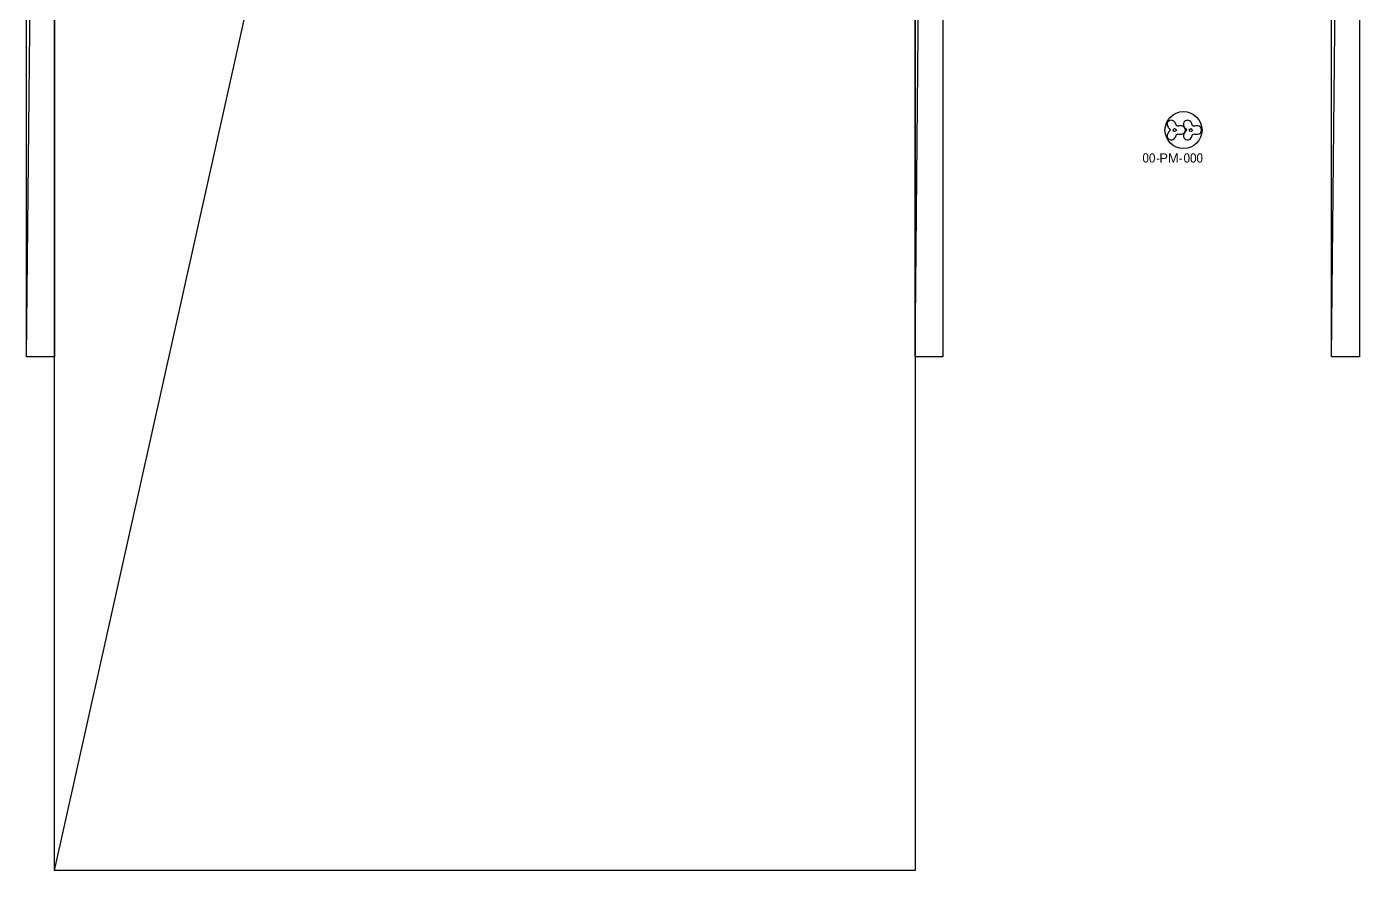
# Model space of a CAD drawing. Extents: x 0 to 288, y 0 to 834.
# Drawn here: x 0 to 288, y 0 to 182.4 of the extents above; entities that cross this region are included whole.
import ezdxf
from ezdxf.enums import TextEntityAlignment as Align

# ---------------------------------------------------------------- set-up
doc = ezdxf.new("R2010")
doc.units = 0
doc.layers.get('DEFPOINTS').update_dxf_attribs({"color": 10})
doc.layers.add('equipment', color=5, linetype='Continuous')
doc.styles.add('Organica', font='arial.ttf')

# ---------------------------------------------------------------- blocks, each defined once
blk = doc.blocks.new('*U5')
at = {"layer": 'DEFPOINTS'}
blk.add_line((0, -306), (6, 306), dxfattribs=at)
at = {"layer": 'DEFPOINTS', "flags": 128}
blk.add_lwpolyline([(0, 306), (6, 306), (6, -306), (0, -306)], close=True, dxfattribs=at)
blk = doc.blocks.new('*U27')
at = {"layer": 'DEFPOINTS'}
blk.add_line((0, -417), (186, 417), dxfattribs=at)
at = {"layer": 'DEFPOINTS', "flags": 128}
blk.add_lwpolyline([(0, 417), (186, 417), (186, -417), (0, -417)], close=True, dxfattribs=at)
blk = doc.blocks.new('*U47')
for points in [[(-1.86, 1.68, 1), (-3.42, 0.78)], [(-0.5, -0.9, 1), (-0.5, 0.9)], [(1.65, 1.68, 1), (0.09, 0.78)], [(3.01, -0.9, 1), (3.01, 0.9)], [(-3.42, -0.78, 1), (-1.86, -1.68)], [(0.09, -0.78, 1), (1.65, -1.68)]]:
    blk.add_lwpolyline(points, format="xyb")
for centre, radius in [((0, 0), 4), ((-1.92, 0), 0.321), ((1.58, 0), 0.321)]:
    blk.add_circle(centre, radius)
for centre, radius, start, end in [((-0.96, 2.13), 2.8, 207.5438, 224.7191), ((-1.92, 0), 1.04, 171.1553, 188.8447), ((-4.25, 0.23), 2.8, 15.2809, 32.4562), ((-1.92, 0), 1.04, 51.1553, 68.8447), ((-0.56, -1.89), 2.8, 87.5438, 104.7191), ((2.54, 2.13), 2.8, 207.5438, 224.7191), ((1.58, 0), 1.04, 171.1553, 188.8447), ((-0.74, 0.23), 2.8, 15.2809, 32.4562), ((1.58, 0), 1.04, 51.1553, 68.8447), ((2.94, -1.89), 2.8, 87.5438, 104.7191), ((-0.96, -2.13), 2.8, 135.2809, 152.4562), ((-4.25, -0.23), 2.8, 327.5438, 344.7191), ((-1.92, 0), 1.04, 291.1553, 308.8447), ((-0.56, 1.89), 2.8, 255.2809, 272.4562), ((2.54, -2.13), 2.8, 135.2809, 152.4562), ((-0.74, -0.23), 2.8, 327.5438, 344.7191), ((1.58, 0), 1.04, 291.1553, 308.8447), ((2.94, 1.89), 2.8, 255.2809, 272.4562)]:
    blk.add_arc(centre, radius, start, end)
at = {"char_height": 2, "width": 5.3402, "attachment_point": 6, "line_spacing_factor": 0.9, "style": 'Organica'}
for insert in [(-5.1, -6.03), (-0.2, -6.03)]:
    blk.add_mtext('{\\W0.9;-}', dxfattribs=dict(at, insert=insert))
at = {"style": 'Organica', "flags": 1}
for tag, p in [('PUMP_TYPE', (-13.95, 99.74)), ('NOTE', (-13.95, 96.74)), ('NOTE_CHINESE', (-13.95, 93.74)), ('MATERIAL_HOUSING', (-13.95, 90.64)), ('MATERIAL_IMPELLER', (-13.95, 87.64)), ('INSTALLED_POWER', (-13.95, 81.43)), ('CONSUMED_POWER', (-13.95, 78.43)), ('MODEL', (-13.95, 75.32)), ('MANUFACTURE', (-13.95, 72.21)), ('UNIT_CAPACITY', (-13.42, 69.06)), ('SP_CAPACITY', (-13.42, 66.16)), ('UNIT_HEAD', (-13.42, 63.06)), ('SP_HEAD', (-13.42, 60.06)), ('INSTALLATION', (-13.42, 56.95)), ('STB_DTY', (-13.42, 53.63)), ('RUNNINGHOURS', (-13.42, 50.63)), ('DI', (-13.85, 41.6)), ('DO', (-13.85, 38.6)), ('PO', (-13.85, 26.6)), ('PROCESSUNITAREA', (-13.85, 23.6))]:
    blk.add_attdef(tag, text='', height=2, dxfattribs=at).set_placement(p, align=Align.MIDDLE_CENTER)
at = {"style": 'Organica', "width": 0.9}
blk.add_attdef('AREA_CODE', text='', height=2, dxfattribs=at).set_placement((-6.07, -6.01), align=Align.MIDDLE_RIGHT)
at = {"style": 'Organica'}
blk.add_attdef('TAG_ID', text='', height=2, dxfattribs=at).set_placement((-1.04, -6.03), align=Align.MIDDLE_RIGHT)
at = {"style": 'Organica', "width": 0.9, "flags": 8}
blk.add_attdef('TAG', text='', height=2, dxfattribs=at).set_placement((2.11, -6.03), align=Align.MIDDLE_CENTER)

msp = doc.modelspace()

# ---------------------------------------------------------------- block references
at = {"layer": 'DEFPOINTS'}
for name, p in [('*U27', (6, 417)), ('*U5', (0, 417)), ('*U5', (192, 417)), ('*U5', (282, 417))]:
    msp.add_blockref(name, p, dxfattribs=at)
at = {"layer": 'equipment'}
ref = msp.add_blockref('*U47', (250, 160), dxfattribs=at)
ref.add_attrib('TAG', '000', dxfattribs={"layer": '0', "height": 2, "style": 'Organica', "width": 0.9}).set_placement((252.11, 153.97), align=Align.MIDDLE_CENTER)
ref.add_attrib('AREA_CODE', '00', dxfattribs={"layer": '0', "height": 2, "style": 'Organica', "width": 0.9}).set_placement((243.93, 153.99), align=Align.MIDDLE_RIGHT)
ref.add_attrib('TAG_ID', 'PM', dxfattribs={"layer": '0', "height": 2, "style": 'Organica'}).set_placement((248.96, 153.97), align=Align.MIDDLE_RIGHT)

doc.saveas('drawing.dxf')
